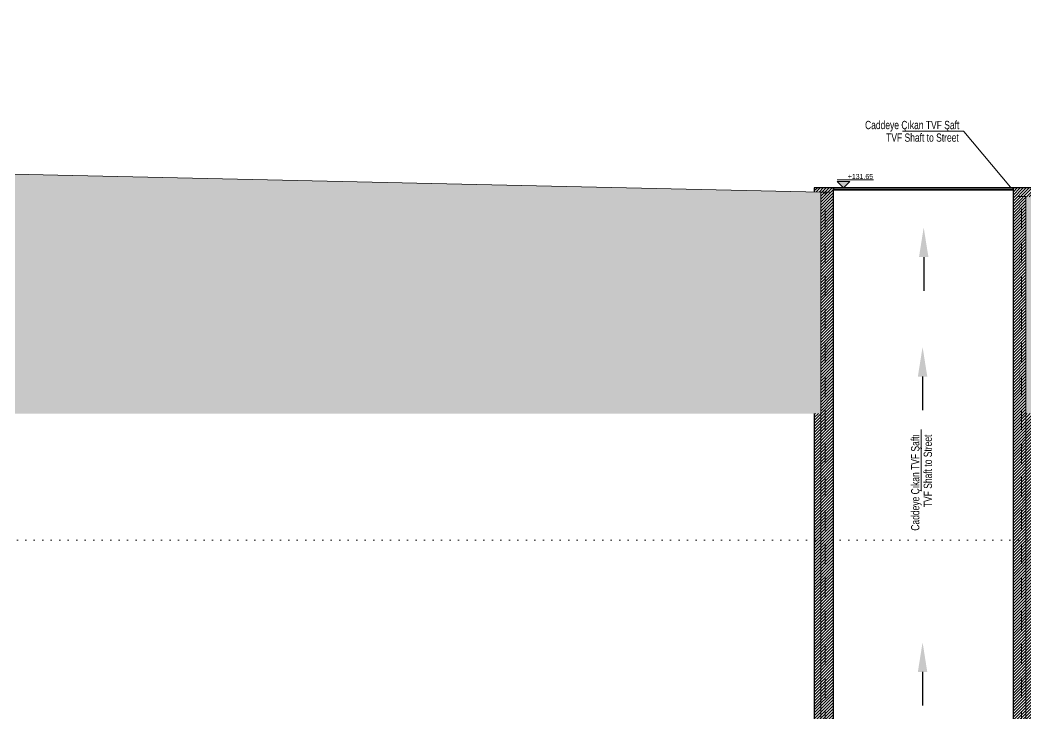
# Model space of a CAD drawing. Header units: centimetres. Extents: x -15511 to 6948, y 9649 to 14173.
# Drawn here: x 1078 to 3461, y 11918 to 13563 of the extents above; entities that cross this region are included whole.
import ezdxf

# ---------------------------------------------------------------- set-up
doc = ezdxf.new("R2010")
doc.units = ezdxf.units.CM
doc.header["$LTSCALE"] = 200
doc.linetypes.add('Dot 1mm', pattern=[0.1, 0, -0.1])
doc.linetypes.add('Overhead', pattern=[0.396875, 0.238125, -0.15875])
for name, color, linetype, lineweight in [('A-ANNO-NOTE', 131, 'Continuous', 9), ('A-DETL', 90, 'Continuous', 9), ('A-DETL-GENF', 92, 'Continuous', 9), ('A-DETL-MEDM', 33, 'Continuous', 25), ('A-DETL-THIN', 151, 'Continuous', 9), ('A-FLOR', 192, 'Continuous', 9), ('A-FLOR-LEVL', 51, 'Continuous', 9), ('A-FLOR-OVHD', 1, 'Overhead', 9), ('A-GENM', 13, 'Continuous', 9), ('G-ANNO-DIMS', 111, 'Continuous', 9)]:
    doc.layers.add(name, color=color, linetype=linetype, lineweight=lineweight)
doc.styles.add('Arial_4', font='arial.ttf', dxfattribs={"height": 11.802395})
doc.styles.add('Swis721 LtCn BT_1', font='swisscl.ttf', dxfattribs={"height": 19.599384})
doc.styles.add('Swis721 LtCn BT_I', font='swisscli.ttf', dxfattribs={"height": 19.599384})

# ---------------------------------------------------------------- blocks, each defined once
blk = doc.blocks.new('TVF ŞAFTI2 - TVF ŞAFTI-1562668-A')
at = {"layer": 'A-GENM'}
h = blk.add_hatch(dxfattribs=at)
h.set_pattern_fill('FP_1', color=256, style=0, pattern_type=2)
h.set_pattern_definition([(45, (-4285.505, 12015), (-3.535534, 3.535534), [])])
h.paths.add_polyline_path([(3005.5, 11484.7), (3005.5, 13165), (2959.7, 13165), (2959.7, 13155.4), (2975.3, 13155), (2975.3, 12630), (2959.7, 12630), (2959.7, 11484.7), (2962.7, 11484.7)], flags=0)
h.paths.add_polyline_path([(3476.4, 11484.7), (3476.4, 12630), (3460.9, 12630), (3460.9, 13144.2), (3476.4, 13143.8), (3476.4, 13165), (3430.5, 13165), (3430.5, 11484.7), (3434.2, 11484.7)], flags=0)
at = {"layer": 'A-GENM', "lineweight": 25}
for p, q in [((3005.5, 13165), (2959.7, 13165)), ((2959.7, 13165), (2959.7, 13155.4)), ((3005.5, 11484.7), (3005.5, 13165)), ((3476.4, 13165), (3430.5, 13165)), ((3430.5, 13165), (3430.5, 11484.7)), ((3476.4, 13143.8), (3476.4, 13165)), ((2959.7, 12630), (2959.7, 11484.7)), ((3476.4, 11484.7), (3476.4, 12630))]:
    blk.add_line(p, q, dxfattribs=at)
blk = doc.blocks.new('Spot Elevations - IUAS_A_SECTION_FLOOR_CONCRETE-1317280-A')
at = {"layer": 'G-ANNO-DIMS'}
blk.add_hatch(color=256, dxfattribs=at).paths.add_polyline_path([(-6011.9, 11645), (-6026.9, 11630), (-6041.9, 11645)], flags=0)
for p, q in [((-6041.9, 11649), (-5955.8, 11649)), ((-6041.9, 11645), (-6011.9, 11645)), ((-6026.9, 11630), (-6041.9, 11645)), ((-6011.9, 11645), (-6041.9, 11645)), ((-6041.9, 11645), (-6026.9, 11630)), ((-6011.9, 11645), (-6026.9, 11630)), ((-6026.9, 11630), (-6011.9, 11645))]:
    blk.add_line(p, q, dxfattribs=at)
blk = doc.blocks.new('TURENG_YAZI3 - TURENG_YAZI 2-1696522-A')
at = {"layer": 'A-ANNO-NOTE'}
blk.add_line((-12068.5, 13625.8), (-12214, 13625.8), dxfattribs=at)

msp = doc.modelspace()

# ---------------------------------------------------------------- hatches: boundary and pattern name
at = {"layer": 'A-DETL-GENF'}
h = msp.add_hatch(dxfattribs=at)
h.set_pattern_fill('FP_3', style=0, pattern_type=2)
h.set_pattern_definition([(0, (-4285.505, 12015), (63.5, 63.5), [63.5, -63.5]), (0, (-4285.505, 12038.81), (63.5, 63.5), [63.5, -63.5]), (0, (-4285.505, 12062.625), (63.5, 63.5), [63.5, -63.5]), (90, (-4277.57, 12070.56), (-63.5, 63.5), [63.5, -63.5]), (90, (-4253.755, 12070.56), (-63.5, 63.5), [63.5, -63.5]), (90, (-4229.94, 12070.56), (-63.5, 63.5), [63.5, -63.5])])
h.paths.add_polyline_path([(-509.4, 12630), (2975.3, 12630), (2975.3, 13155), (-11899.3, 13487.6), (-11899.3, 12870), (-6832, 12870), (-6832, 13050), (-642, 13050), (-642, 12630)], flags=0)
h.paths.add_polyline_path([(3948.6, 12630), (6692, 12630), (6692, 13071.9), (3460.9, 13144.2), (3460.9, 12630)], flags=0)
h.paths.add_polyline_path([(-12384.8, 12870), (-12384.8, 13498.5), (-15255.2, 13562.7), (-15255.2, 12870), (-12511.8, 12870)], flags=0)
for points in [[(3207.7, 13001.1), (3230, 13001.1), (3218.8, 13071.1)], [(3205, 12717.9), (3227.3, 12717.9), (3216.2, 12787.9)], [(3205, 12017.9), (3227.3, 12017.9), (3216.2, 12087.9)]]:
    msp.add_hatch(color=7, dxfattribs=at).paths.add_polyline_path(points, flags=0)

# ---------------------------------------------------------------- linework, layer by layer
at = {"layer": 'A-ANNO-NOTE'}
msp.add_line((3424.1, 13167), (3314, 13298.9), dxfattribs=at)
at = {"layer": 'A-DETL'}
for p, q in [((2975.3, 11490), (2975.3, 13155)), ((2975.3, 13155), (2995.3, 13155)), ((3460.9, 13144.2), (3440.9, 13144.2)), ((3460.9, 11490), (3460.9, 13144.2))]:
    msp.add_line(p, q, dxfattribs=at)
at = {"layer": 'A-DETL-MEDM'}
for p, q in [((3218.8, 13001.1), (3218.8, 12921.1)), ((3216.2, 12717.9), (3216.2, 12637.9)), ((3216.2, 12017.9), (3216.2, 11937.9))]:
    msp.add_line(p, q, dxfattribs=at)
at = {"layer": 'A-DETL-THIN'}
for p, q in [((2975.3, 13155), (-11899.3, 13487.6)), ((2975.3, 12630), (2975.3, 13155))]:
    msp.add_line(p, q, dxfattribs=at)
at = {"layer": 'A-FLOR', "lineweight": 35}
for p, q in [((3430.5, 13165), (3005.5, 13165)), ((3005.5, 13165), (3005.5, 13160)), ((3005.5, 13160), (3430.5, 13160)), ((3430.5, 13160), (3430.5, 13165))]:
    msp.add_line(p, q, dxfattribs=at)
at = {"layer": 'A-FLOR-LEVL', "linetype": 'Dot 1mm'}
msp.add_line((-15511, 12330), (6947.9, 12330), dxfattribs=at)
at = {"layer": 'A-FLOR-OVHD'}
for p, q in [((2985.3, 11480), (2985.3, 13155)), ((3450.9, 11480), (3450.9, 13144.2))]:
    msp.add_line(p, q, dxfattribs=at)

# ---------------------------------------------------------------- block references
at = {"layer": 'A-ANNO-NOTE'}
msp.add_blockref('TURENG_YAZI3 - TURENG_YAZI 2-1696522-A', (15382.6, -326.2), dxfattribs=at)
at = {"layer": 'A-ANNO-NOTE', "rotation": 89.99999999999955}
msp.add_blockref('TURENG_YAZI3 - TURENG_YAZI 2-1696522-A', (16839, 24660.9), dxfattribs=at)
at = {"layer": 'A-GENM'}
msp.add_blockref('TVF ŞAFTI2 - TVF ŞAFTI-1562668-A', (0, 0), dxfattribs=at)
at = {"layer": 'G-ANNO-DIMS'}
msp.add_blockref('Spot Elevations - IUAS_A_SECTION_FLOOR_CONCRETE-1317280-A', (9055.7, 1535), dxfattribs=at)
msp.add_blockref('Spot Elevations - IUAS_A_SECTION_FLOOR_CONCRETE-1317280-A', (9055.7, 1535), dxfattribs=at)

# ---------------------------------------------------------------- texts
at = {"layer": 'A-ANNO-NOTE', "char_height": 19.599, "attachment_point": 1, "line_spacing_factor": 0.971848}
for s, insert, width, style in [('Caddeye Çıkan TVF Şaft', (3079.9, 13323.8), 267.36, 'Swis721 LtCn BT_1'), ('TVF Shaft to Street', (3129.9, 13294), 207.36, 'Swis721 LtCn BT_I')]:
    msp.add_mtext(s, dxfattribs=dict(at, insert=insert, width=width, style=style))
at = {"layer": 'A-ANNO-NOTE', "char_height": 19.599, "attachment_point": 1, "rotation": 90, "line_spacing_factor": 0.971848}
for s, insert, width, style in [('Caddeye Çıkan TVF Şaftı', (3188.9, 12352.5), 274.32, 'Swis721 LtCn BT_1'), ('TVF Shaft to Street', (3218.8, 12408.3), 207.36, 'Swis721 LtCn BT_I')]:
    msp.add_mtext(s, dxfattribs=dict(at, insert=insert, width=width, style=style))
at = {"layer": 'G-ANNO-DIMS', "insert": (3039, 13197.9), "char_height": 11.8, "width": 71.568, "attachment_point": 1, "line_spacing_factor": 0.938532, "style": 'Arial_4'}
msp.add_mtext('+131.65', dxfattribs=at)
msp.add_mtext('+131.65', dxfattribs=at)

doc.saveas('drawing.dxf')
